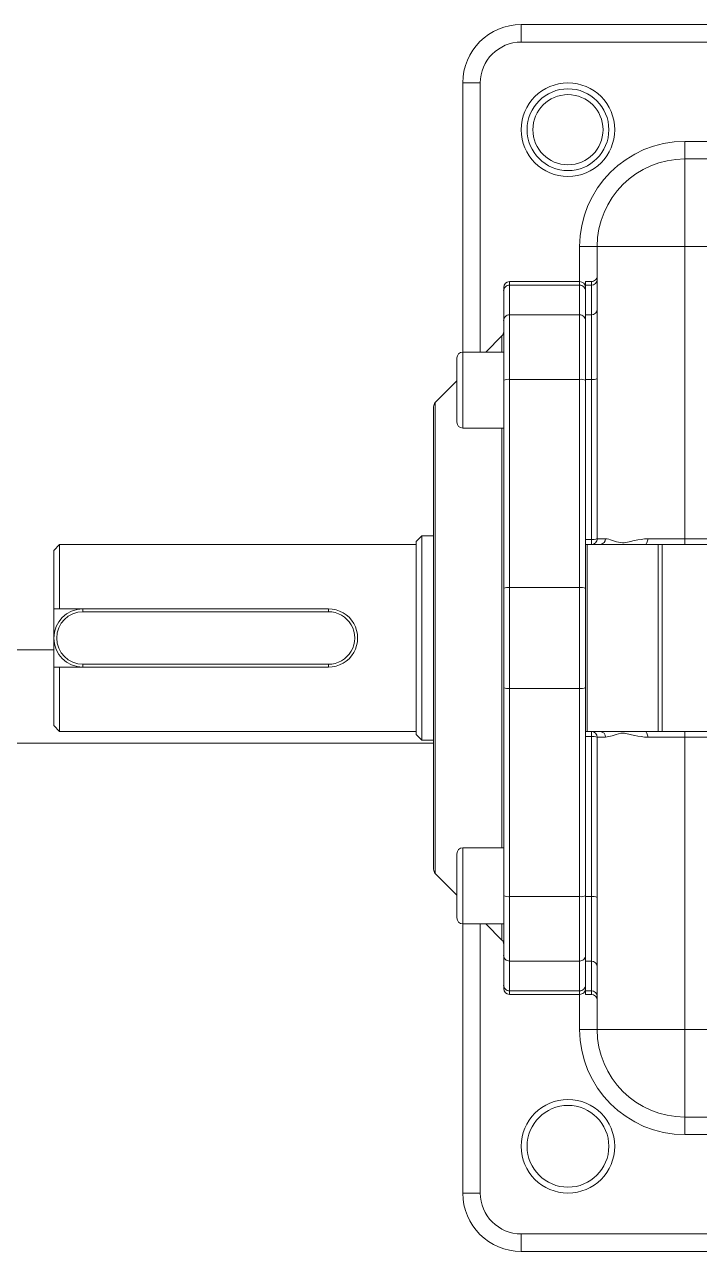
# Model space of a CAD drawing. Header units: centimetres. Extents: x 405464 to 563355, y 50011 to 66875.
# Drawn here: x 509840.47 to 509852.02, y 53826.37 to 53847.37 of the extents above; entities that cross this region are included whole.
import ezdxf

# ---------------------------------------------------------------- set-up
doc = ezdxf.new("R2010")
doc.units = ezdxf.units.CM
doc.layers.get('0').update_dxf_attribs({"lineweight": 9})
doc.layers.add('0-KRCN-MİMARİ-220526', color=8, linetype='Continuous', lineweight=9)
doc.layers.add('TF_Mobilya', color=142, linetype='Continuous', lineweight=9)

# ---------------------------------------------------------------- blocks, each defined once
blk = doc.blocks.new('kombine_altyapı')
at = {"color": 8, "linetype": 'Continuous', "lineweight": 15}
for p, q in [((5490.7, 1584.7), (5490.7, 1585)), ((5490.7, 1585), (5509.7, 1585)), ((5509.7, 1584.7), (5490.7, 1584.7)), ((5489.7, 1579.393), (5489.7, 1584)), ((5489.7, 1584), (5490, 1584)), ((5490, 1584), (5490, 1579.393)), ((5493.5, 1582.7), (5493.5, 1583)), ((5493.5, 1583), (5494.1, 1583)), ((5493.5, 1581.2), (5493.5, 1582.7)), ((5493.5, 1582.7), (5498.5, 1582.7)), ((5491.7, 1581.2), (5492, 1581.2)), ((5491.7, 1580.6), (5491.7, 1581.2)), ((5493.5, 1581.2), (5492, 1581.2)), ((5492, 1576.2), (5492, 1581.2)), ((5493.5, 1581.2), (5493.5, 1576.2)), ((5498.5, 1581.2), (5493.5, 1581.2)), ((5490.4, 1580.44), (5490.4, 1580.5)), ((5491.7, 1580.6), (5490.5, 1580.6)), ((5490.5, 1580.6), (5490.5, 1580.539)), ((5490.5, 1580.539), (5490.5, 1580.03)), ((5491.7, 1580.539), (5490.5, 1580.539)), ((5491.7, 1580.539), (5491.7, 1580.6)), ((5491.7, 1580.03), (5491.7, 1580.539)), ((5491.9, 1580.6), (5491.8, 1580.6)), ((5491.8, 1580.539), (5491.8, 1580.6)), ((5491.8, 1580.03), (5491.8, 1580.539)), ((5491.8, 1580.539), (5491.9, 1580.539)), ((5491.9, 1580.539), (5491.9, 1580.6)), ((5491.9, 1580.03), (5491.9, 1580.539)), ((5490.4, 1579.931), (5490.4, 1580.44)), ((5490.4, 1578.913), (5490.4, 1579.931)), ((5490.5, 1580.03), (5490.5, 1578.927)), ((5491.7, 1580.03), (5490.5, 1580.03)), ((5491.7, 1578.927), (5491.7, 1580.03)), ((5491.8, 1578.927), (5491.8, 1580.03)), ((5491.8, 1580.03), (5491.9, 1580.03)), ((5491.9, 1578.927), (5491.9, 1580.03)), ((5490.371, 1579.671), (5490.093, 1579.393)), ((5490.371, 1579.393), (5490.371, 1579.671)), ((5489.6, 1578.193), (5489.6, 1579.293)), ((5490.4, 1579.393), (5489.7, 1579.393)), ((5489.7, 1579.393), (5489.7, 1578.093)), ((5489.6, 1578.9), (5489.229, 1578.53)), ((5490.4, 1575.349), (5490.4, 1578.913)), ((5490.5, 1578.927), (5490.5, 1575.363)), ((5491.7, 1578.927), (5490.5, 1578.927)), ((5491.7, 1575.363), (5491.7, 1578.927)), ((5491.8, 1576.186), (5491.8, 1578.927)), ((5491.8, 1578.927), (5491.9, 1578.927)), ((5491.9, 1576.186), (5491.9, 1578.927)), ((5489.2, 1574.5), (5489.2, 1578.459)), ((5489.229, 1578.53), (5489.229, 1574.5)), ((5489.7, 1578.093), (5490.4, 1578.093)), ((5490.371, 1574.5), (5490.371, 1578.093)), ((5482.8, 1576.1), (5482.7, 1576)), ((5488.9, 1576.1), (5482.8, 1576.1)), ((5482.8, 1576.1), (5482.8, 1575)), ((5489, 1576.25), (5488.9, 1576.15)), ((5488.9, 1572.85), (5488.9, 1576.15)), ((5489.2, 1576.25), (5489, 1576.25)), ((5489, 1576.25), (5489, 1572.75)), ((5491.8, 1576.1), (5491.8, 1576.186)), ((5491.8, 1576.186), (5491.9, 1576.186)), ((5491.8, 1576.1), (5491.829, 1576.1)), ((5491.8, 1572.9), (5491.8, 1576.1)), ((5492.051, 1576.1), (5491.829, 1576.1)), ((5491.829, 1576.1), (5491.829, 1572.9)), ((5491.9, 1576.186), (5491.9, 1576.1)), ((5492, 1576.2), (5492.141, 1576.2)), ((5492.822, 1576.1), (5492.051, 1576.1)), ((5493.043, 1576.1), (5492.822, 1576.1)), ((5492.864, 1576.2), (5493.5, 1576.2)), ((5493.043, 1576.1), (5493.114, 1576.1)), ((5493.043, 1572.9), (5493.043, 1576.1)), ((5493.114, 1576.1), (5493.114, 1572.9)), ((5494.18, 1576.1), (5493.114, 1576.1)), ((5493.5, 1576.2), (5493.5, 1576.1)), ((5493.5, 1576.2), (5494.18, 1576.2)), ((5482.7, 1575), (5482.7, 1576)), ((5490.4, 1573.652), (5490.4, 1575.349)), ((5490.5, 1575.363), (5490.5, 1573.638)), ((5491.7, 1575.363), (5490.5, 1575.363)), ((5491.7, 1573.638), (5491.7, 1575.363)), ((5482.8, 1575), (5482.7, 1575)), ((5482.7, 1574), (5482.7, 1575)), ((5483.2, 1575), (5482.8, 1575)), ((5483.2, 1575), (5487.4, 1575)), ((5483.2, 1575), (5483.2, 1574.95)), ((5487.4, 1574.95), (5483.2, 1574.95)), ((5487.4, 1575), (5487.4, 1574.95)), ((5489.2, 1570.542), (5489.2, 1574.5)), ((5489.229, 1574.5), (5489.229, 1570.471)), ((5490.371, 1570.908), (5490.371, 1574.5)), ((5481.7, 1574.3), (5482.7, 1574.3)), ((5482.7, 1574), (5482.8, 1574)), ((5482.7, 1573), (5482.7, 1574)), ((5482.8, 1574), (5482.8, 1572.9)), ((5482.8, 1574), (5483.2, 1574)), ((5483.2, 1574.05), (5487.4, 1574.05)), ((5483.2, 1574.05), (5483.2, 1574)), ((5487.4, 1574), (5483.2, 1574)), ((5487.4, 1574.05), (5487.4, 1574)), ((5490.4, 1570.088), (5490.4, 1573.652)), ((5491.7, 1573.638), (5490.5, 1573.638)), ((5490.5, 1573.638), (5490.5, 1570.074)), ((5491.7, 1570.074), (5491.7, 1573.638)), ((5482.7, 1573), (5482.8, 1572.9)), ((5454, 1572.7), (5489.2, 1572.7)), ((5482.8, 1572.9), (5488.9, 1572.9)), ((5488.9, 1572.85), (5489, 1572.75)), ((5489, 1572.75), (5489.2, 1572.75)), ((5491.829, 1572.9), (5491.8, 1572.9)), ((5491.8, 1572.815), (5491.8, 1572.9)), ((5491.8, 1570.074), (5491.8, 1572.815)), ((5491.9, 1572.815), (5491.8, 1572.815)), ((5492.051, 1572.9), (5491.829, 1572.9)), ((5491.9, 1572.9), (5491.9, 1572.815)), ((5491.9, 1570.074), (5491.9, 1572.815)), ((5492, 1567.8), (5492, 1572.8)), ((5492.141, 1572.8), (5492, 1572.8)), ((5492.822, 1572.9), (5492.051, 1572.9)), ((5493.043, 1572.9), (5492.822, 1572.9)), ((5493.5, 1572.8), (5492.864, 1572.8)), ((5493.114, 1572.9), (5493.043, 1572.9)), ((5494.18, 1572.9), (5493.114, 1572.9)), ((5493.5, 1572.9), (5493.5, 1572.8)), ((5494.18, 1572.8), (5493.5, 1572.8)), ((5493.5, 1572.8), (5493.5, 1567.8)), ((5489.6, 1569.708), (5489.6, 1570.808)), ((5490.4, 1570.908), (5489.7, 1570.908)), ((5489.7, 1570.908), (5489.7, 1569.608)), ((5489.229, 1570.471), (5489.6, 1570.1)), ((5490.4, 1569.07), (5490.4, 1570.088)), ((5491.7, 1570.074), (5490.5, 1570.074)), ((5490.5, 1570.074), (5490.5, 1568.971)), ((5491.7, 1568.971), (5491.7, 1570.074)), ((5491.8, 1568.971), (5491.8, 1570.074)), ((5491.8, 1570.074), (5491.9, 1570.074)), ((5491.9, 1568.971), (5491.9, 1570.074)), ((5489.7, 1569.608), (5490.4, 1569.608)), ((5489.7, 1565), (5489.7, 1569.608)), ((5490, 1569.608), (5490, 1565)), ((5490.093, 1569.608), (5490.371, 1569.33)), ((5490.371, 1569.33), (5490.371, 1569.608)), ((5490.4, 1568.561), (5490.4, 1569.07)), ((5491.7, 1568.971), (5490.5, 1568.971)), ((5490.5, 1568.971), (5490.5, 1568.462)), ((5491.7, 1568.462), (5491.7, 1568.971)), ((5491.8, 1568.462), (5491.8, 1568.971)), ((5491.8, 1568.971), (5491.9, 1568.971)), ((5491.9, 1568.462), (5491.9, 1568.971)), ((5490.4, 1568.5), (5490.4, 1568.561)), ((5491.7, 1568.462), (5490.5, 1568.462)), ((5490.5, 1568.462), (5490.5, 1568.4)), ((5490.5, 1568.4), (5491.7, 1568.4)), ((5491.7, 1568.4), (5491.7, 1568.462)), ((5491.7, 1567.8), (5491.7, 1568.4)), ((5491.8, 1568.4), (5491.8, 1568.462)), ((5491.8, 1568.462), (5491.9, 1568.462)), ((5491.8, 1568.4), (5491.9, 1568.4)), ((5491.9, 1568.4), (5491.9, 1568.462)), ((5491.7, 1567.8), (5492, 1567.8)), ((5492, 1567.8), (5493.5, 1567.8)), ((5493.5, 1567.8), (5498.5, 1567.8)), ((5493.5, 1566.3), (5493.5, 1567.8)), ((5498.5, 1566.3), (5493.5, 1566.3)), ((5493.5, 1566), (5493.5, 1566.3)), ((5494.1, 1566), (5493.5, 1566)), ((5489.7, 1565), (5490, 1565)), ((5490.7, 1564), (5490.7, 1564.3)), ((5490.7, 1564.3), (5495.2, 1564.3)), ((5495.2, 1564), (5490.7, 1564))]:
    blk.add_line(p, q, dxfattribs=at)
at = {"color": 8, "linetype": 'Continuous', "lineweight": 15, "flags": 128}
for points in [[(5492.864, 1576.2), (5492.864, 1576.181), (5492.861, 1576.162), (5492.857, 1576.145), (5492.852, 1576.13), (5492.846, 1576.117), (5492.838, 1576.108), (5492.83, 1576.102), (5492.822, 1576.1)], [(5492.822, 1572.9), (5492.83, 1572.899), (5492.838, 1572.893), (5492.846, 1572.884), (5492.852, 1572.871), (5492.857, 1572.856), (5492.861, 1572.839), (5492.864, 1572.82), (5492.864, 1572.8)]]:
    blk.add_lwpolyline(points, dxfattribs=at)
at = {"color": 8, "linetype": 'Continuous', "lineweight": 15}
for centre, radius in [((5491.5, 1583.2), 0.8), ((5491.5, 1583.2), 0.7), ((5491.5, 1583.2), 0.6), ((5491.5, 1565.8), 0.8), ((5491.5, 1565.8), 0.7)]:
    blk.add_circle(centre, radius, dxfattribs=at)
for centre, radius, start, end in [((5490.7, 1584), 1, 90, 180), ((5490.7, 1584), 0.7, 90, 180), ((5493.5, 1581.2), 1.8, 90, 180), ((5493.5, 1581.2), 1.5, 90, 180), ((5491.9, 1580.7), 0.1, 270, 0), ((5490.5, 1580.5), 0.1, 90, 180), ((5490.499, 1580.44), 0.0995, 89.7045, 179.7189), ((5491.7, 1580.5), 0.1, 0, 90), ((5491.701, 1580.44), 0.0995, 0.2811, 90.2955), ((5491.9, 1580.639), 0.0995, 269.7181, 359.6916), ((5491.9, 1580.13), 0.0995, 269.7259, 359.6976), ((5490.499, 1579.931), 0.0995, 89.7045, 179.7189), ((5491.701, 1579.931), 0.0995, 0.2811, 90.2955), ((5490.3, 1579.742), 0.1, 315, 0), ((5489.7, 1579.293), 0.1, 90, 180), ((5490.476, 1578.739), 0.189, 82.575, 113.5475), ((5491.724, 1578.739), 0.189, 66.4525, 97.425), ((5491.925, 1579.114), 0.189, 262.5376, 293.5543), ((5489.3, 1578.459), 0.1, 135, 180), ((5489.7, 1578.193), 0.1, 180, 270), ((5491.9, 1576.2), 0.1, 270, 0), ((5491.924, 1576.374), 0.189, 262.5579, 293.534), ((5492.046, 1576.196), 0.0956, 272.9606, 2.6977), ((5490.475, 1575.176), 0.189, 82.5274, 113.5683), ((5491.725, 1575.176), 0.189, 66.4317, 97.4726), ((5483.2, 1574.5), 0.5, 90, 270), ((5483.2, 1574.5), 0.45, 90, 270), ((5487.4, 1574.5), 0.5, 270, 90), ((5487.4, 1574.5), 0.45, 270, 90), ((5490.475, 1573.825), 0.189, 246.452, 277.4523), ((5491.725, 1573.825), 0.189, 262.5477, 293.548), ((5491.9, 1572.8), 0.1, 0, 90), ((5491.924, 1572.627), 0.189, 66.466, 97.4421), ((5492.046, 1572.805), 0.0956, 357.2943, 87.0474), ((5489.7, 1570.808), 0.1, 90, 180), ((5489.3, 1570.542), 0.1, 180, 225), ((5490.475, 1570.261), 0.189, 246.452, 277.4523), ((5491.725, 1570.261), 0.189, 262.5477, 293.548), ((5491.924, 1569.886), 0.189, 66.466, 97.4421), ((5489.7, 1569.708), 0.1, 180, 270), ((5490.3, 1569.259), 0.1, 0, 45), ((5490.499, 1569.07), 0.0995, 180.2811, 270.2955), ((5491.701, 1569.07), 0.0995, 269.7045, 359.7189), ((5491.9, 1568.871), 0.0995, 0.3027, 90.2876), ((5490.499, 1568.561), 0.0995, 180.2811, 270.2955), ((5490.5, 1568.5), 0.1, 180, 270), ((5491.701, 1568.561), 0.0995, 269.7045, 359.7189), ((5491.7, 1568.5), 0.1, 270, 0), ((5491.9, 1568.362), 0.0995, 0.3027, 90.2876), ((5491.9, 1568.3), 0.1, 0, 90), ((5493.5, 1567.8), 1.8, 180, 270), ((5493.5, 1567.8), 1.5, 180, 270), ((5490.7, 1565), 1, 180, 270), ((5490.7, 1565), 0.7, 180, 270)]:
    blk.add_arc(centre, radius, start, end, dxfattribs=at)
for points, knots in [([(5492.141, 1576.2), (5492.143, 1576.2), (5492.178, 1576.2), (5492.258, 1576.174), (5492.384, 1576.124), (5492.518, 1576.135), (5492.664, 1576.182), (5492.788, 1576.193), (5492.864, 1576.2)], [0, 0, 0, 0, 0.012723, 0.2325, 0.453158, 0.602563, 0.753846, 1, 1, 1, 1]), ([(5492.864, 1572.8), (5492.788, 1572.807), (5492.673, 1572.818), (5492.539, 1572.858), (5492.46, 1572.874), (5492.362, 1572.866), (5492.252, 1572.822), (5492.178, 1572.808), (5492.141, 1572.8)], [0, 0, 0, 0, 0.246075, 0.370937, 0.495098, 0.547111, 0.774103, 1, 1, 1, 1])]:
    blk.add_open_spline(points, degree=3, knots=knots, dxfattribs=at)
blk = doc.blocks.new('A$C9e52caec')
at = {"layer": 'TF_Mobilya', "color": 8}
blk.add_blockref('kombine_altyapı', (0, 0), dxfattribs=at)

msp = doc.modelspace()

# ---------------------------------------------------------------- block references
at = {"layer": '0-KRCN-MİMARİ-220526', "rotation": 359.999999999997}
msp.add_blockref('A$C9e52caec', (504358.269, 52262.368, 73.999), dxfattribs=at)

doc.saveas('drawing.dxf')
